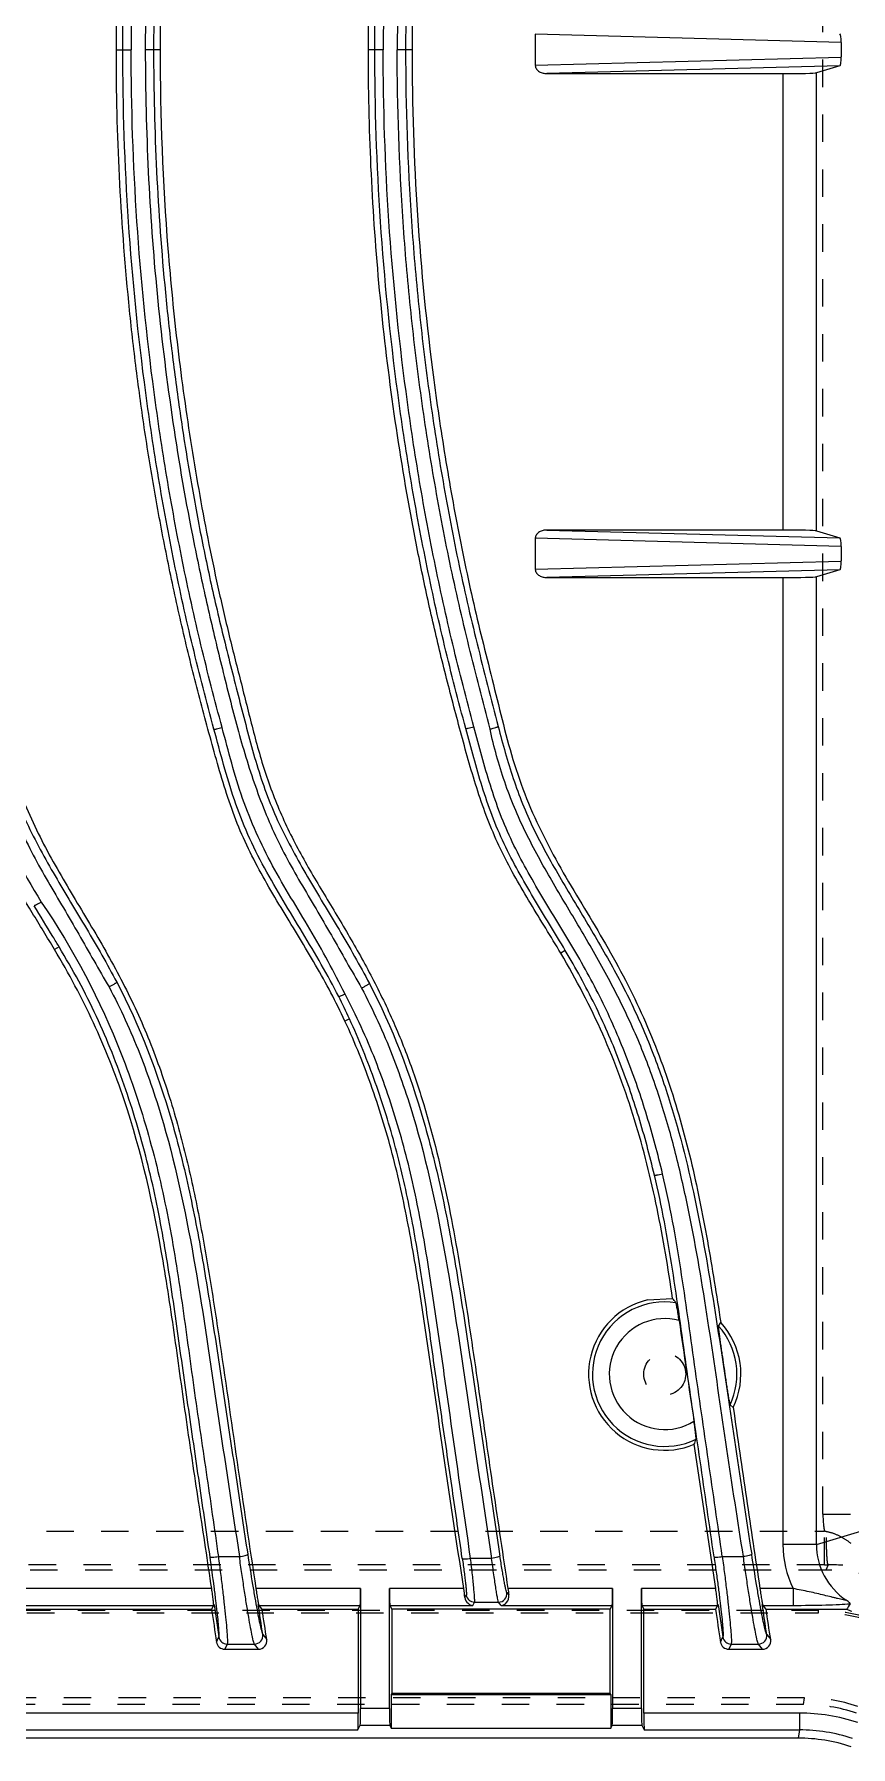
# Model space of a CAD drawing. Header units: millimetres. Extents: x 547 to 3706, y -10485 to 2068.
# Drawn here: x 1399.1 to 1447.7, y 1499.8 to 1601.8 of the extents above; entities that cross this region are included whole.
import ezdxf

# ---------------------------------------------------------------- set-up
doc = ezdxf.new("R2010")
doc.units = ezdxf.units.MM
doc.header["$LTSCALE"] = 16.335
doc.linetypes.add('HIDDEN', pattern=[0.2, 0.1, -0.1])
doc.layers.get('0').update_dxf_attribs({"linetype": 'CONTINUOUS'})
doc.layers.add('DEFAULT_2', color=8, linetype='HIDDEN')

msp = doc.modelspace()

# ---------------------------------------------------------------- linework, layer by layer
at = {"color": 7, "linetype": 'Continuous'}
for p, q in [((1447.169, 1601.27), (1428.964, 1601.759)), ((1428.964, 1601.759), (1428.964, 1599.914)), ((1404.025, 1600.836), (1404.91, 1600.837)), ((1406.629, 1600.837), (1405.744, 1600.837)), ((1419.91, 1600.837), (1419.025, 1600.837)), ((1421.629, 1600.837), (1420.744, 1600.837)), ((1447.169, 1601.27), (1447.169, 1600.411)), ((1428.964, 1599.914), (1447.169, 1600.403)), ((1447.101, 1599.892), (1429.65, 1599.423)), ((1447.101, 1599.892), (1445.695, 1599.471)), ((1445.695, 1572.202), (1445.695, 1599.471)), ((1429.65, 1599.423), (1443.703, 1599.423)), ((1443.703, 1599.423), (1443.703, 1572.25)), ((1443.703, 1572.25), (1429.65, 1572.25)), ((1429.65, 1572.25), (1447.101, 1571.782)), ((1445.695, 1572.202), (1447.101, 1571.782)), ((1447.169, 1571.27), (1428.964, 1571.759)), ((1428.964, 1571.759), (1428.964, 1569.914)), ((1447.169, 1571.27), (1447.169, 1570.411)), ((1428.964, 1569.914), (1447.169, 1570.403)), ((1447.101, 1569.892), (1429.65, 1569.423)), ((1447.101, 1569.892), (1445.695, 1569.471)), ((1429.65, 1569.423), (1443.703, 1569.423)), ((1443.703, 1569.423), (1443.703, 1511.871)), ((1445.695, 1511.871), (1445.695, 1569.471)), ((1400.62, 1547.437), (1400.351, 1547.277)), ((1430.75, 1547.218), (1430.481, 1547.059)), ((1417.903, 1543.151), (1417.631, 1543.023)), ((1435.636, 1526.42), (1437.139, 1526.514)), ((1439.876, 1524.868), (1440.002, 1525.077)), ((1440.744, 1520.023), (1440.564, 1520.186)), ((1439.702, 1509.237), (1438.423, 1517.827)), ((1445.695, 1511.871), (1443.703, 1511.871)), ((1445.695, 1511.871), (1448.349, 1512.663)), ((1410.097, 1511.14), (1411.351, 1511.14)), ((1426.366, 1511.037), (1425.111, 1511.037)), ((1440.097, 1511.14), (1441.351, 1511.14)), ((1409.702, 1509.237), (1397.332, 1509.237)), ((1418.566, 1509.237), (1412.332, 1509.237)), ((1418.566, 1509.237), (1418.566, 1502.108)), ((1424.702, 1509.237), (1420.284, 1509.237)), ((1420.284, 1502.108), (1420.284, 1509.237)), ((1424.776, 1508.707), (1424.856, 1508.86)), ((1427.268, 1509.007), (1427.391, 1508.858)), ((1433.566, 1509.237), (1427.332, 1509.237)), ((1433.566, 1509.237), (1433.566, 1502.108)), ((1439.702, 1509.237), (1435.284, 1509.237)), ((1435.284, 1502.108), (1435.284, 1509.237)), ((1444.314, 1509.237), (1442.332, 1509.237)), ((1444.314, 1509.237), (1444.314, 1508.239)), ((1397.514, 1508.239), (1409.817, 1508.239)), ((1397.707, 1508.005), (1409.695, 1508.005)), ((1409.844, 1508.289), (1409.695, 1508.005)), ((1409.844, 1508.289), (1410.129, 1506.361)), ((1412.707, 1508.005), (1412.474, 1508.288)), ((1412.514, 1508.239), (1418.542, 1508.239)), ((1412.707, 1508.005), (1418.425, 1508.005)), ((1418.425, 1508.005), (1418.542, 1508.239)), ((1418.425, 1508.005), (1418.425, 1501.825)), ((1420.308, 1508.239), (1425.248, 1508.239)), ((1420.308, 1508.239), (1420.425, 1508.005)), ((1433.425, 1508.005), (1420.425, 1508.005)), ((1420.425, 1508.005), (1420.425, 1503.002)), ((1425.248, 1508.239), (1425.35, 1508.434)), ((1425.35, 1508.434), (1426.774, 1508.434)), ((1426.935, 1508.239), (1426.774, 1508.434)), ((1426.935, 1508.239), (1433.542, 1508.239)), ((1433.425, 1508.005), (1433.542, 1508.239)), ((1433.425, 1503.002), (1433.425, 1508.005)), ((1435.308, 1508.239), (1439.817, 1508.239)), ((1435.308, 1508.239), (1435.425, 1508.005)), ((1435.425, 1508.005), (1439.695, 1508.005)), ((1435.425, 1501.825), (1435.425, 1508.005)), ((1439.844, 1508.289), (1439.695, 1508.005)), ((1439.844, 1508.289), (1440.129, 1506.361)), ((1442.707, 1508.005), (1442.474, 1508.288)), ((1442.514, 1508.239), (1444.314, 1508.239)), ((1442.707, 1508.005), (1447.509, 1508.005)), ((1409.984, 1506.057), (1410.129, 1506.361)), ((1410.623, 1505.934), (1410.478, 1505.631)), ((1410.623, 1505.934), (1412.245, 1505.934)), ((1412.481, 1505.631), (1412.245, 1505.934)), ((1412.739, 1506.507), (1412.975, 1506.204)), ((1439.984, 1506.057), (1440.129, 1506.361)), ((1440.623, 1505.934), (1440.478, 1505.631)), ((1440.623, 1505.934), (1442.245, 1505.934)), ((1442.481, 1505.631), (1442.245, 1505.934)), ((1442.739, 1506.507), (1442.975, 1506.204)), ((1410.478, 1505.631), (1412.481, 1505.631)), ((1440.478, 1505.631), (1442.481, 1505.631)), ((1420.425, 1503.002), (1420.394, 1502.939)), ((1420.394, 1502.939), (1433.456, 1502.939)), ((1420.394, 1502.939), (1420.394, 1500.939)), ((1433.425, 1503.002), (1420.425, 1503.002)), ((1433.456, 1502.939), (1433.425, 1503.002)), ((1433.456, 1502.939), (1433.456, 1500.939)), ((1418.425, 1501.825), (1242.425, 1501.825)), ((1420.284, 1502.108), (1418.566, 1502.108)), ((1435.284, 1502.108), (1433.566, 1502.108)), ((1444.686, 1501.825), (1435.425, 1501.825)), ((1444.686, 1501.825), (1444.686, 1500.827)), ((1242.45, 1500.827), (1418.4, 1500.827)), ((1418.4, 1500.827), (1418.542, 1501.11)), ((1418.542, 1501.11), (1420.308, 1501.11)), ((1420.308, 1501.11), (1420.394, 1500.939)), ((1420.394, 1500.939), (1433.456, 1500.939)), ((1433.456, 1500.939), (1433.542, 1501.11)), ((1433.542, 1501.11), (1435.308, 1501.11)), ((1435.308, 1501.11), (1435.45, 1500.827)), ((1435.45, 1500.827), (1444.686, 1500.827)), ((1444.686, 1500.827), (1444.607, 1500.337)), ((1444.607, 1500.337), (1221.848, 1500.337))]:
    msp.add_line(p, q, dxfattribs=at)
for centre, radius, start, end in [((1380.328, 1525.843), 41.371, 24.73149, 26.77943), ((1436.668, 1522.006), 4.533, 103.16279, 292.78659), ((1436.668, 1522.006), 4.3, 81.07069, 295.73618), ((1423.188, 1515.833), 17.571, 36.37425, 37.43804), ((1436.668, 1522.006), 3.301, 74.96929, 301.82499), ((3039.311, 1758.582), 1618.7, 188.289928, 188.504351), ((1436.668, 1522.006), 4.533, 334.05756, 42.65707), ((1436.668, 1522.006), 4.3, 334.96403, 41.74042), ((1421.307, 1524.23), 18.275, 339.48858, 340.50975), ((1449.676, 1511.871), 5.973, 179.99126, 206.15471), ((1449.669, 1511.868), 3.974, 179.94778, 236.50788), ((1400.75, 1505.657), 24.219, 7.23377, 8.50073), ((1425.351, 1508.935), 0.501, 188.56488, 269.92212), ((1426.773, 1508.935), 0.501, 270.13634, 8.33659), ((1455.076, 1513.388), 28.053, 188.50818, 189.29203), ((1410.478, 1506.13), 0.499, 188.38503, 270.00048), ((1410.624, 1506.436), 0.501, 188.59791, 269.92975), ((1412.244, 1506.436), 0.501, 270.13867, 8.11568), ((1440.478, 1506.13), 0.499, 188.39383, 270.00609), ((1440.624, 1506.436), 0.501, 188.59791, 269.92975), ((1442.244, 1506.436), 0.501, 270.14019, 8.25436), ((1444.675, 1490.77), 11.056, 71.62431, 89.94074), ((1444.676, 1490.779), 10.048, 71.62181, 89.94324)]:
    msp.add_arc(centre, radius, start, end, dxfattribs=at)
for centre, major_axis, ratio, start_param, end_param in [((1447.1, 1601.282), (-0.002, 0.5), 0.1375802, -1.5941581, -0.0416369), ((1443.703, 1599.475), (2, 0), 0.0261859, -1.5707963, -0.0872665), ((1443.703, 1572.198), (2, 0), 0.0261859, 0.0872665, 1.5707963), ((1447.1, 1571.282), (-0.002, 0.5), 0.1375802, -1.5941581, -0.0416369), ((1443.703, 1569.475), (2, 0), 0.0261859, -1.5707963, -0.0872665), ((1418.54, 1509.237), (0, 1), 0.0261859, -3.0892328, -1.5707963), ((1420.31, 1509.237), (0, 1), 0.0261859, 1.5707963, 3.0892328), ((1433.54, 1509.237), (0, 1), 0.0261859, -3.0892328, -1.5707963), ((1435.31, 1509.237), (0, 1), 0.0261859, 1.5707963, 3.0892328), ((6595.795, 2279.923), (4124.678, 3238.736), 0.9991931, 2.6233469, 2.6237227), ((-226.329, 1263.445), (1641.435, -228.537), 0.9993382, 0.2855373, 0.286637), ((6625.795, 2279.923), (4124.678, 3238.736), 0.9991931, 2.6233469, 2.6237227), ((-196.329, 1263.445), (1641.435, -228.537), 0.9993382, 0.2855373, 0.286637), ((1461.329, 1515.344), (13.864, 7.769), 0.1266314, 2.8687317, 2.9645303), ((1449.078, 1511.692), (-3.849, -1.147), 0.9958587, 0.8806554, 0.9573873), ((1418.399, 1501.825), (0, 1), 0.0261859, -3.0892328, -1.5707963), ((1418.54, 1502.108), (0, 1), 0.0261859, -3.0892328, -1.5707963), ((1420.31, 1502.108), (0, 1), 0.0261859, 1.5707963, 3.0892328), ((1433.54, 1502.108), (0, 1), 0.0261859, -3.0892328, -1.5707963), ((1435.31, 1502.108), (0, 1), 0.0261859, 1.5707963, 3.0892328), ((1435.451, 1501.825), (0, 1), 0.0261859, 1.5707963, 3.0892328), ((1444.602, 1490.323), (1.604, 9.885), 0.9985935, -0.1606529, 0.1606529)]:
    msp.add_ellipse(centre, major_axis=major_axis, ratio=ratio, start_param=start_param, end_param=end_param, dxfattribs=at)
for points, knots in [([(1427.332, 1692.436), (1427.039, 1690.481), (1426.451, 1686.574), (1425.611, 1680.706), (1424.897, 1675.817), (1424.251, 1671.918), (1423.52, 1668.035), (1422.561, 1664.194), (1421.277, 1660.454), (1420.11, 1657.725), (1418.752, 1655.089), (1417.259, 1652.526), (1415.714, 1649.997), (1414.512, 1647.835), (1413.694, 1646.035), (1413.15, 1644.654), (1412.684, 1643.246), (1412.284, 1641.818), (1411.92, 1640.382), (1411.437, 1638.465), (1410.825, 1636.072), (1410.143, 1633.188), (1409.528, 1630.288), (1408.982, 1627.374), (1408.325, 1623.477), (1407.641, 1618.584), (1406.863, 1610.718), (1406.629, 1604.788), (1406.629, 1600.837)], [0, 0, 0, 0, 0.0624981, 0.1249962, 0.1874941, 0.2187435, 0.2499951, 0.3124799, 0.343738, 0.3749893, 0.4062459, 0.4374932, 0.468754, 0.5000005, 0.5156417, 0.5312811, 0.5469063, 0.5625299, 0.5781628, 0.5937942, 0.625041, 0.656289, 0.6875397, 0.7187893, 0.750039, 0.8125353, 0.8750316, 1, 1, 1, 1]), ([(1440.002, 1676.596), (1439.754, 1674.972), (1439.239, 1671.728), (1438.276, 1666.893), (1436.937, 1662.145), (1435.11, 1657.555), (1432.714, 1653.24), (1430.097, 1649.067), (1428.322, 1645.341), (1427.355, 1642.198), (1426.767, 1639.805), (1426.169, 1637.414), (1425.572, 1635.024), (1425.021, 1632.623), (1424.35, 1629.408), (1423.622, 1625.366), (1422.651, 1618.868), (1421.844, 1610.691), (1421.629, 1604.121), (1421.629, 1600.837)], [0, 0, 0, 0, 0.0625005, 0.1250016, 0.1875025, 0.2500086, 0.3125033, 0.375007, 0.4375161, 0.4687468, 0.5000216, 0.5312875, 0.56253, 0.5937767, 0.625031, 0.6875319, 0.7500324, 0.875016, 1, 1, 1, 1]), ([(1417.542, 1656.683), (1416.983, 1655.601), (1415.751, 1653.494), (1413.832, 1650.393), (1412.397, 1647.711), (1411.542, 1645.45), (1411.008, 1643.72), (1410.527, 1641.971), (1410.063, 1640.215), (1409.6, 1638.458), (1409.014, 1636.11), (1408.34, 1633.165), (1407.62, 1629.617), (1406.984, 1626.058), (1406.248, 1621.299), (1405.537, 1615.316), (1405.023, 1608.091), (1404.909, 1603.258), (1404.909, 1600.837)], [0, 0, 0, 0, 0.0629901, 0.1260996, 0.188662, 0.2197812, 0.2509698, 0.2822445, 0.3135648, 0.3448893, 0.3762007, 0.438716, 0.501088, 0.5633805, 0.6256282, 0.7501056, 0.8748018, 1, 1, 1, 1]), ([(1399.559, 1651.563), (1398.977, 1650.648), (1397.903, 1648.758), (1396.633, 1645.757), (1395.826, 1643.166), (1395.265, 1641.072), (1394.724, 1638.971), (1394.072, 1636.339), (1393.101, 1632.109), (1391.664, 1624.647), (1390.277, 1613.868), (1389.909, 1605.179), (1389.91, 1600.837)], [0, 0, 0, 0, 0.0624518, 0.1249003, 0.1873497, 0.2185822, 0.2498175, 0.3122886, 0.3747758, 0.4997789, 0.7498462, 1, 1, 1, 1]), ([(1429.559, 1651.563), (1428.977, 1650.648), (1427.903, 1648.758), (1426.633, 1645.757), (1425.826, 1643.166), (1425.265, 1641.072), (1424.724, 1638.971), (1424.072, 1636.339), (1423.101, 1632.109), (1421.664, 1624.647), (1420.277, 1613.868), (1419.909, 1605.179), (1419.91, 1600.837)], [0, 0, 0, 0, 0.0624518, 0.1249003, 0.1873497, 0.2185822, 0.2498175, 0.3122886, 0.3747758, 0.4997789, 0.7498462, 1, 1, 1, 1]), ([(1404.025, 1600.836), (1404.025, 1602.833), (1404.104, 1606.828), (1404.456, 1612.811), (1405.043, 1618.775), (1405.863, 1624.712), (1406.914, 1630.612), (1408.194, 1636.47), (1409.728, 1642.251), (1410.832, 1646.114), (1411.666, 1647.927)], [0, 0, 0, 0, 0.1250133, 0.2500259, 0.3750383, 0.5000501, 0.6250615, 0.7500719, 0.8750839, 1, 1, 1, 1]), ([(1404.41, 1600.837), (1404.41, 1602.832), (1404.487, 1606.817), (1404.836, 1612.776), (1405.414, 1618.705), (1406.222, 1624.603), (1407.257, 1630.472), (1408.308, 1635.333), (1409.156, 1638.715), (1409.668, 1640.644), (1410.179, 1642.574), (1410.717, 1644.502), (1411.368, 1646.402), (1411.757, 1647.332), (1411.967, 1647.791)], [0, 0, 0, 0, 0.1252897, 0.2501254, 0.3746973, 0.4991932, 0.623792, 0.7487318, 0.8113694, 0.8426827, 0.8739933, 0.9367429, 0.968312, 1, 1, 1, 1]), ([(1419.025, 1600.837), (1419.025, 1604.434), (1419.279, 1611.632), (1420.425, 1622.371), (1422.312, 1633.007), (1424.096, 1639.984), (1425.081, 1643.444)], [0, 0, 0, 0, 0.2499978, 0.4999971, 0.7499975, 1, 1, 1, 1]), ([(1419.41, 1600.837), (1419.41, 1604.432), (1419.661, 1611.609), (1420.605, 1620.532), (1421.73, 1627.606), (1422.586, 1632.005), (1423.367, 1635.51), (1424.003, 1638.132), (1424.694, 1640.743), (1425.154, 1642.483), (1425.4, 1643.349)], [0, 0, 0, 0, 0.2504372, 0.4997934, 0.6244661, 0.7493187, 0.8118975, 0.8745956, 0.9372949, 1, 1, 1, 1]), ([(1411.283, 1641.316), (1410.857, 1639.672), (1410.219, 1637.203), (1409.426, 1633.894), (1408.696, 1630.559), (1407.903, 1626.359), (1407.119, 1621.29), (1406.505, 1616.201), (1405.921, 1609.388), (1405.746, 1604.258), (1405.746, 1600.837)], [0, 0, 0, 0, 0.1243436, 0.186645, 0.2490979, 0.3743102, 0.4995065, 0.6245368, 0.7495374, 1, 1, 1, 1]), ([(1426.272, 1641.272), (1425.847, 1639.629), (1425.209, 1637.164), (1424.418, 1633.858), (1423.689, 1630.526), (1422.899, 1626.331), (1422.115, 1621.267), (1421.504, 1616.184), (1420.921, 1609.379), (1420.746, 1604.254), (1420.746, 1600.837)], [0, 0, 0, 0, 0.1243441, 0.1866463, 0.2491008, 0.3743147, 0.4995099, 0.6245386, 0.7495385, 1, 1, 1, 1]), ([(1411.766, 1641.162), (1411.34, 1639.521), (1410.703, 1637.058), (1409.912, 1633.759), (1409.184, 1630.437), (1408.394, 1626.255), (1407.612, 1621.207), (1407.001, 1616.138), (1406.419, 1609.354), (1406.244, 1604.244), (1406.244, 1600.837)], [0, 0, 0, 0, 0.1245872, 0.186927, 0.2493379, 0.3744763, 0.4996327, 0.6246408, 0.7496008, 1, 1, 1, 1]), ([(1426.754, 1641.118), (1426.33, 1639.479), (1425.693, 1637.019), (1424.903, 1633.723), (1424.177, 1630.405), (1423.39, 1626.227), (1422.609, 1621.185), (1421.999, 1616.122), (1421.418, 1609.344), (1421.244, 1604.24), (1421.244, 1600.837)], [0, 0, 0, 0, 0.1245899, 0.1869286, 0.2493407, 0.3744811, 0.4996368, 0.6246429, 0.7496022, 1, 1, 1, 1]), ([(1389.91, 1600.837), (1389.923, 1598.665), (1390.013, 1594.321), (1390.415, 1587.817), (1391.001, 1582.419), (1391.59, 1578.116), (1392.097, 1574.9), (1392.68, 1571.697), (1393.352, 1568.513), (1394.092, 1565.344), (1394.856, 1562.181), (1395.653, 1559.025), (1396.958, 1554.888), (1398.398, 1551.938), (1399.558, 1550.107)], [0, 0, 0, 0, 0.1251037, 0.2501823, 0.3752474, 0.4377875, 0.5003123, 0.5628028, 0.6252606, 0.6877292, 0.75024, 0.8127363, 0.8751579, 1, 1, 1, 1]), ([(1390.744, 1600.837), (1390.759, 1598.417), (1390.862, 1593.578), (1391.392, 1586.337), (1392.269, 1579.133), (1393.275, 1573.169), (1394.277, 1568.439), (1394.964, 1565.497), (1395.541, 1563.151), (1396.131, 1560.808), (1396.782, 1558.479), (1397.577, 1556.196), (1398.263, 1554.518), (1399.062, 1552.891), (1399.953, 1551.314), (1400.879, 1549.757), (1401.788, 1548.19), (1402.684, 1546.617), (1403.286, 1545.571), (1403.59, 1545.05)], [0, 0, 0, 0, 0.1251135, 0.2502091, 0.3752762, 0.5002996, 0.5627983, 0.625282, 0.6565178, 0.6877486, 0.7502134, 0.7814822, 0.8127187, 0.8439125, 0.8751291, 0.9063754, 0.9376007, 0.9688031, 1, 1, 1, 1]), ([(1391.244, 1600.837), (1391.244, 1598.424), (1391.36, 1593.607), (1391.798, 1587.605), (1392.321, 1582.832), (1392.798, 1579.265), (1393.357, 1575.71), (1394.002, 1572.167), (1394.736, 1568.634), (1395.583, 1565.115), (1396.332, 1562.191), (1396.933, 1559.857), (1397.416, 1558.132), (1397.982, 1556.447), (1398.675, 1554.811), (1399.488, 1553.221), (1400.675, 1551.122), (1402.259, 1548.527), (1403.48, 1546.415), (1404.049, 1545.331)], [0, 0, 0, 0, 0.1253654, 0.25021, 0.3125391, 0.3748459, 0.4371603, 0.4995181, 0.5619653, 0.6246223, 0.687526, 0.7188287, 0.7498405, 0.7805438, 0.8111673, 0.8420407, 0.8732664, 0.9364168, 1, 1, 1, 1]), ([(1417.631, 1543.023), (1417.105, 1544.161), (1415.921, 1546.378), (1414.27, 1549.044), (1412.98, 1551.196), (1412.08, 1552.85), (1411.287, 1554.559), (1410.645, 1556.33), (1410.104, 1558.133), (1409.597, 1559.945), (1409.112, 1561.763), (1408.479, 1564.191), (1407.746, 1567.24), (1406.966, 1570.922), (1406.276, 1574.622), (1405.676, 1578.337), (1405.167, 1582.066), (1404.612, 1587.053), (1404.149, 1593.31), (1404.025, 1598.328), (1404.025, 1600.836)], [0, 0, 0, 0, 0.0624938, 0.1249912, 0.1562401, 0.1875128, 0.2187683, 0.2500073, 0.2812832, 0.3125404, 0.343783, 0.3750317, 0.4375309, 0.5000294, 0.5625279, 0.6250265, 0.6875249, 0.7500237, 0.8750118, 1, 1, 1, 1]), ([(1409.838, 1560.393), (1409.395, 1562.03), (1408.543, 1565.322), (1407.44, 1570.309), (1406.511, 1575.344), (1405.494, 1582.095), (1404.639, 1590.592), (1404.41, 1597.42), (1404.41, 1600.837)], [0, 0, 0, 0, 0.1243122, 0.2491917, 0.3744049, 0.4995773, 0.7495661, 1, 1, 1, 1]), ([(1410.321, 1560.494), (1409.88, 1562.127), (1409.031, 1565.41), (1407.932, 1570.386), (1407.005, 1575.408), (1405.991, 1582.142), (1405.139, 1590.618), (1404.911, 1597.429), (1404.911, 1600.837)], [0, 0, 0, 0, 0.124347, 0.2492027, 0.3744151, 0.4995904, 0.7495746, 1, 1, 1, 1]), ([(1405.744, 1600.837), (1405.759, 1598.414), (1405.862, 1593.568), (1406.394, 1586.318), (1407.273, 1579.104), (1408.282, 1573.133), (1409.287, 1568.397), (1409.975, 1565.451), (1410.553, 1563.102), (1411.145, 1560.757), (1411.798, 1558.425), (1412.599, 1556.14), (1413.289, 1554.461), (1414.092, 1552.834), (1414.986, 1551.256), (1415.915, 1549.697), (1416.825, 1548.128), (1417.721, 1546.552), (1418.322, 1545.504), (1418.626, 1544.982)], [0, 0, 0, 0, 0.1251138, 0.2502097, 0.3752769, 0.5003004, 0.5627991, 0.6252826, 0.6565186, 0.6877499, 0.750214, 0.7814822, 0.8127194, 0.8439142, 0.8751307, 0.906376, 0.9376006, 0.968803, 1, 1, 1, 1]), ([(1406.244, 1600.837), (1406.244, 1598.42), (1406.36, 1593.596), (1406.799, 1587.586), (1407.324, 1582.806), (1407.803, 1579.234), (1408.364, 1575.673), (1409.01, 1572.125), (1409.747, 1568.587), (1410.596, 1565.064), (1411.346, 1562.135), (1411.949, 1559.798), (1412.434, 1558.073), (1413.005, 1556.387), (1413.703, 1554.751), (1414.521, 1553.161), (1415.711, 1551.061), (1417.297, 1548.464), (1418.518, 1546.348), (1419.085, 1545.263)], [0, 0, 0, 0, 0.1253844, 0.2502455, 0.3125823, 0.3748962, 0.4372171, 0.4995812, 0.5620353, 0.6247022, 0.6876126, 0.7189082, 0.7499067, 0.7805994, 0.8112208, 0.8420956, 0.8733177, 0.9364485, 1, 1, 1, 1]), ([(1406.629, 1600.837), (1406.629, 1596.886), (1406.863, 1590.955), (1407.641, 1583.089), (1408.325, 1578.196), (1408.982, 1574.299), (1409.528, 1571.385), (1410.143, 1568.485), (1410.825, 1565.601), (1411.437, 1563.208), (1411.92, 1561.291), (1412.284, 1559.855), (1412.684, 1558.427), (1413.15, 1557.019), (1413.694, 1555.639), (1414.512, 1553.838), (1415.714, 1551.676), (1417.259, 1549.147), (1418.752, 1546.585), (1420.11, 1543.948), (1421.277, 1541.219), (1422.561, 1537.479), (1423.52, 1533.638), (1424.251, 1529.755), (1424.897, 1525.856), (1425.611, 1520.967), (1426.451, 1515.099), (1427.039, 1511.192), (1427.332, 1509.237)], [0, 0, 0, 0, 0.1249684, 0.1874647, 0.249961, 0.2812107, 0.3124603, 0.343711, 0.374959, 0.4062058, 0.4218372, 0.4374701, 0.4530937, 0.4687189, 0.4843583, 0.4999995, 0.531246, 0.5625068, 0.5937541, 0.6250107, 0.656262, 0.6875201, 0.7500049, 0.7812565, 0.8125059, 0.8750038, 0.9375019, 1, 1, 1, 1]), ([(1430.481, 1547.059), (1429.889, 1548.055), (1428.969, 1549.531), (1427.79, 1551.528), (1426.968, 1553.062), (1426.261, 1554.652), (1425.467, 1556.832), (1424.828, 1559.063), (1424.234, 1561.304), (1423.792, 1562.985), (1423.365, 1564.671), (1422.826, 1566.925), (1422.205, 1569.756), (1421.316, 1574.306), (1420.396, 1580.03), (1419.606, 1586.942), (1419.131, 1593.882), (1419.025, 1598.519), (1419.025, 1600.837)], [0, 0, 0, 0, 0.0624942, 0.0937742, 0.125028, 0.1562625, 0.1875366, 0.250052, 0.2812982, 0.3125475, 0.343797, 0.3750465, 0.4375453, 0.5000434, 0.6250319, 0.7500212, 0.8750105, 1, 1, 1, 1]), ([(1424.826, 1560.435), (1424.384, 1562.071), (1423.535, 1565.359), (1422.434, 1570.342), (1421.507, 1575.372), (1420.491, 1582.115), (1419.638, 1590.603), (1419.41, 1597.424), (1419.41, 1600.837)], [0, 0, 0, 0, 0.1243152, 0.2491966, 0.3744101, 0.4995819, 0.7495684, 1, 1, 1, 1]), ([(1425.309, 1560.537), (1424.868, 1562.168), (1424.021, 1565.448), (1422.924, 1570.419), (1421.999, 1575.436), (1420.988, 1582.162), (1420.137, 1590.629), (1419.91, 1597.433), (1419.91, 1600.837)], [0, 0, 0, 0, 0.1243485, 0.249206, 0.3744192, 0.4995945, 0.7495768, 1, 1, 1, 1]), ([(1426.271, 1560.401), (1425.847, 1562.044), (1425.209, 1564.509), (1424.417, 1567.815), (1423.689, 1571.147), (1422.898, 1575.343), (1422.115, 1580.406), (1421.503, 1585.49), (1420.92, 1592.294), (1420.745, 1597.419), (1420.745, 1600.837)], [0, 0, 0, 0, 0.124344, 0.1866462, 0.2491007, 0.3743146, 0.4995099, 0.6245386, 0.7495385, 1, 1, 1, 1]), ([(1421.244, 1600.837), (1421.244, 1597.433), (1421.418, 1592.329), (1421.999, 1585.552), (1422.609, 1580.488), (1423.39, 1575.446), (1424.177, 1571.268), (1424.903, 1567.95), (1425.693, 1564.654), (1426.33, 1562.194), (1426.754, 1560.555)], [0, 0, 0, 0, 0.2503978, 0.3753571, 0.5003632, 0.6255189, 0.7506593, 0.8130714, 0.8754101, 1, 1, 1, 1]), ([(1421.629, 1600.837), (1421.629, 1597.552), (1421.844, 1590.982), (1422.651, 1582.805), (1423.622, 1576.307), (1424.35, 1572.266), (1425.021, 1569.05), (1425.572, 1566.649), (1426.169, 1564.259), (1426.767, 1561.868), (1427.355, 1559.475), (1428.322, 1556.332), (1430.097, 1552.606), (1432.714, 1548.433), (1435.11, 1544.118), (1436.937, 1539.528), (1438.276, 1534.78), (1439.239, 1529.945), (1439.754, 1526.701), (1440.002, 1525.077)], [0, 0, 0, 0, 0.124984, 0.2499676, 0.3124681, 0.374969, 0.4062233, 0.43747, 0.4687125, 0.4999784, 0.5312532, 0.5624839, 0.624993, 0.6874967, 0.7499914, 0.8124975, 0.8749984, 0.9374995, 1, 1, 1, 1]), ([(1428.964, 1599.905), (1428.964, 1599.829), (1429.025, 1599.676), (1429.204, 1599.525), (1429.42, 1599.441), (1429.574, 1599.423), (1429.65, 1599.423)], [0, 0, 0, 0, 0.2493665, 0.4991964, 0.7496579, 1, 1, 1, 1]), ([(1447.101, 1599.892), (1447.114, 1599.895), (1447.131, 1599.946), (1447.15, 1600.034), (1447.165, 1600.201), (1447.169, 1600.332), (1447.169, 1600.411)], [0, 0, 0, 0, 0.0752221, 0.2499127, 0.5538147, 1, 1, 1, 1]), ([(1429.65, 1572.25), (1429.574, 1572.25), (1429.42, 1572.232), (1429.204, 1572.148), (1429.025, 1571.997), (1428.964, 1571.844), (1428.964, 1571.768)], [0, 0, 0, 0, 0.2503447, 0.5008256, 0.7506864, 1, 1, 1, 1]), ([(1428.964, 1569.905), (1428.964, 1569.829), (1429.025, 1569.676), (1429.204, 1569.525), (1429.42, 1569.441), (1429.574, 1569.423), (1429.65, 1569.423)], [0, 0, 0, 0, 0.2493665, 0.4991964, 0.7496579, 1, 1, 1, 1]), ([(1447.101, 1569.892), (1447.114, 1569.895), (1447.131, 1569.946), (1447.15, 1570.034), (1447.165, 1570.201), (1447.169, 1570.332), (1447.169, 1570.411)], [0, 0, 0, 0, 0.0752221, 0.2499127, 0.5538147, 1, 1, 1, 1]), ([(1395.464, 1567.138), (1395.61, 1566.522), (1395.912, 1565.291), (1396.38, 1563.447), (1396.84, 1561.601), (1397.296, 1559.753), (1397.816, 1557.923), (1398.469, 1556.135), (1399.255, 1554.4), (1400.429, 1552.149), (1402.075, 1549.438), (1404.009, 1546.161), (1405.688, 1542.741), (1407.017, 1539.172), (1408.07, 1535.513), (1408.887, 1531.796), (1409.546, 1528.049), (1410.32, 1523.037), (1411.205, 1516.76), (1411.956, 1511.745), (1412.332, 1509.237)], [0, 0, 0, 0, 0.0312362, 0.0624766, 0.0937482, 0.1250343, 0.156269, 0.1874858, 0.2187629, 0.2500671, 0.3125585, 0.3750641, 0.4375477, 0.5000624, 0.5625643, 0.6250553, 0.687551, 0.7500406, 0.8750204, 1, 1, 1, 1]), ([(1400.351, 1547.277), (1399.911, 1548.012), (1399.011, 1549.469), (1397.693, 1551.675), (1396.716, 1553.584), (1396.058, 1555.166), (1395.635, 1556.38), (1395.257, 1557.608), (1394.785, 1559.255), (1394.227, 1561.322), (1393.575, 1563.807), (1393.173, 1565.472), (1392.978, 1566.306)], [0, 0, 0, 0, 0.1249887, 0.2499807, 0.3750088, 0.4375054, 0.4999979, 0.5625282, 0.6250395, 0.7500178, 0.87501, 1, 1, 1, 1]), ([(1409.838, 1560.391), (1409.841, 1560.388), (1409.858, 1560.391), (1409.886, 1560.392), (1409.932, 1560.401), (1410.021, 1560.418), (1410.152, 1560.449), (1410.263, 1560.478), (1410.32, 1560.493)], [0, 0, 0, 0, 0.0262901, 0.0867116, 0.1806149, 0.3067188, 0.6370037, 1, 1, 1, 1]), ([(1417.262, 1544.483), (1416.935, 1545.129), (1416.234, 1546.409), (1415.105, 1548.299), (1413.948, 1550.194), (1412.826, 1552.121), (1411.822, 1554.11), (1411.032, 1556.179), (1410.402, 1558.283), (1410.027, 1559.692), (1409.838, 1560.393)], [0, 0, 0, 0, 0.123109, 0.2479459, 0.3740312, 0.500581, 0.62685, 0.7522988, 0.8764777, 1, 1, 1, 1]), ([(1417.638, 1544.631), (1417.309, 1545.284), (1416.639, 1546.583), (1415.562, 1548.495), (1414.413, 1550.363), (1413.308, 1552.261), (1412.325, 1554.226), (1411.509, 1556.266), (1410.882, 1558.371), (1410.511, 1559.787), (1410.32, 1560.493)], [0, 0, 0, 0, 0.1249241, 0.2498308, 0.3747612, 0.4998255, 0.6249749, 0.7499067, 0.874889, 1, 1, 1, 1]), ([(1430.749, 1547.217), (1430.129, 1548.267), (1429.163, 1549.823), (1427.937, 1551.937), (1427.089, 1553.565), (1426.369, 1555.246), (1425.598, 1557.534), (1425.139, 1559.279), (1424.826, 1560.435)], [0, 0, 0, 0, 0.2509294, 0.3771744, 0.5032019, 0.6287443, 0.7532529, 1, 1, 1, 1]), ([(1424.827, 1560.435), (1424.83, 1560.432), (1424.846, 1560.434), (1424.874, 1560.435), (1424.92, 1560.444), (1425.009, 1560.461), (1425.141, 1560.493), (1425.251, 1560.521), (1425.309, 1560.537)], [0, 0, 0, 0, 0.0262618, 0.086635, 0.1805163, 0.306672, 0.6370848, 1, 1, 1, 1]), ([(1436.54, 1533.926), (1436.264, 1535.087), (1435.645, 1537.394), (1434.674, 1540.221), (1433.765, 1542.439), (1433.013, 1544.086), (1432.175, 1545.706), (1430.959, 1547.837), (1429.662, 1549.927), (1428.426, 1552.05), (1427.576, 1553.67), (1426.856, 1555.339), (1426.083, 1557.625), (1425.623, 1559.373), (1425.309, 1560.537)], [0, 0, 0, 0, 0.1232597, 0.2466499, 0.3086147, 0.3708991, 0.4336733, 0.4969824, 0.6244027, 0.6878769, 0.7508376, 0.8132577, 0.8754571, 1, 1, 1, 1]), ([(1426.27, 1560.401), (1426.33, 1560.416), (1426.443, 1560.447), (1426.577, 1560.486), (1426.665, 1560.515), (1426.711, 1560.531), (1426.737, 1560.544), (1426.753, 1560.55), (1426.754, 1560.555)], [0, 0, 0, 0, 0.3606169, 0.6917204, 0.8184784, 0.9129203, 0.9736768, 1, 1, 1, 1]), ([(1441.351, 1511.14), (1441.017, 1513.275), (1440.351, 1517.548), (1439.444, 1523.973), (1438.591, 1529.32), (1437.719, 1533.565), (1436.925, 1536.721), (1435.937, 1539.825), (1434.711, 1542.846), (1433.246, 1545.759), (1431.613, 1548.581), (1430.21, 1550.907), (1429.138, 1552.798), (1428.382, 1554.243), (1427.705, 1555.728), (1426.935, 1557.762), (1426.498, 1559.338), (1426.27, 1560.401)], [0, 0, 0, 0, 0.1245558, 0.2492498, 0.3740764, 0.4365445, 0.4990512, 0.5615877, 0.6241596, 0.6867621, 0.7493855, 0.8120246, 0.8433528, 0.8746868, 0.9060128, 0.9373503, 1, 1, 1, 1]), ([(1426.754, 1560.555), (1427.024, 1559.515), (1427.455, 1557.964), (1428.184, 1555.948), (1428.838, 1554.478), (1429.59, 1553.039), (1430.673, 1551.13), (1432.109, 1548.768), (1433.509, 1546.375), (1434.531, 1544.411), (1435.458, 1542.425), (1436.458, 1539.89), (1437.756, 1535.754), (1438.921, 1530.47), (1439.929, 1524.072), (1440.876, 1517.671), (1441.516, 1513.408), (1441.845, 1511.28)], [0, 0, 0, 0, 0.0619177, 0.0926299, 0.1234505, 0.1546109, 0.1861365, 0.2499098, 0.3139449, 0.3458018, 0.3774619, 0.4402544, 0.50266, 0.6271169, 0.7515851, 0.8758984, 1, 1, 1, 1]), ([(1399.558, 1550.107), (1399.509, 1550.078), (1399.413, 1550.023), (1399.3, 1549.96), (1399.223, 1549.921), (1399.183, 1549.902), (1399.157, 1549.894), (1399.142, 1549.889), (1399.139, 1549.891)], [0, 0, 0, 0, 0.3670049, 0.6959778, 0.8206433, 0.9131204, 0.972846, 1, 1, 1, 1]), ([(1400.619, 1547.437), (1400.498, 1547.641), (1400.006, 1548.461), (1399.508, 1549.276), (1399.139, 1549.891)], [0, 0, 0, 0, 0.2490012, 1, 1, 1, 1]), ([(1399.558, 1550.107), (1401.477, 1547.295), (1403.867, 1542.719), (1406.013, 1536.253), (1407.17, 1531.279), (1407.955, 1526.243), (1408.624, 1521.199), (1409.372, 1516.169), (1409.863, 1512.817), (1410.097, 1511.14)], [0, 0, 0, 0, 0.2504963, 0.3757801, 0.5008937, 0.625811, 0.750682, 0.8754057, 1, 1, 1, 1]), ([(1409.702, 1509.237), (1409.461, 1510.863), (1408.967, 1514.113), (1408.23, 1518.988), (1407.561, 1523.874), (1406.606, 1530.376), (1405.181, 1536.83), (1402.743, 1542.954), (1401.196, 1545.865), (1400.351, 1547.277)], [0, 0, 0, 0, 0.124972, 0.249943, 0.3749142, 0.4998847, 0.7498444, 0.8749226, 1, 1, 1, 1]), ([(1409.603, 1511.132), (1409.379, 1512.689), (1408.929, 1515.804), (1408.358, 1519.697), (1407.912, 1522.815), (1407.48, 1525.931), (1406.91, 1529.815), (1406.141, 1533.667), (1405.319, 1536.696), (1404.606, 1538.941), (1403.787, 1541.148), (1402.859, 1543.306), (1401.805, 1545.406), (1401.02, 1546.762), (1400.619, 1547.437)], [0, 0, 0, 0, 0.1251848, 0.2505008, 0.3131856, 0.3758515, 0.5009083, 0.6256321, 0.6881072, 0.7506288, 0.813089, 0.8753601, 0.937527, 1, 1, 1, 1]), ([(1437.139, 1526.514), (1436.872, 1528.306), (1436.281, 1531.883), (1434.974, 1537.167), (1433.085, 1542.278), (1431.407, 1545.501), (1430.481, 1547.059)], [0, 0, 0, 0, 0.2499879, 0.4999887, 0.750003, 1, 1, 1, 1]), ([(1436.055, 1533.858), (1435.778, 1535.019), (1435.158, 1537.328), (1433.983, 1540.723), (1432.547, 1544.047), (1431.369, 1546.166), (1430.749, 1547.217)], [0, 0, 0, 0, 0.2482651, 0.4966193, 0.7462563, 1, 1, 1, 1]), ([(1404.049, 1545.331), (1404.049, 1545.326), (1404.034, 1545.314), (1404.011, 1545.294), (1403.967, 1545.264), (1403.882, 1545.211), (1403.754, 1545.138), (1403.646, 1545.08), (1403.589, 1545.05)], [0, 0, 0, 0, 0.0277616, 0.0903284, 0.1868046, 0.3154023, 0.6472496, 1, 1, 1, 1]), ([(1403.59, 1545.05), (1404.275, 1543.76), (1405.489, 1541.097), (1407.346, 1535.558), (1408.809, 1528.404), (1410.033, 1519.763), (1410.918, 1514.014), (1411.351, 1511.14)], [0, 0, 0, 0, 0.125341, 0.250613, 0.5007287, 0.7505508, 1, 1, 1, 1]), ([(1404.049, 1545.331), (1405.42, 1542.723), (1407.007, 1538.559), (1408.417, 1532.851), (1409.226, 1528.533), (1409.903, 1524.212), (1410.546, 1519.895), (1411.19, 1515.585), (1411.624, 1512.714), (1411.845, 1511.28)], [0, 0, 0, 0, 0.2519212, 0.3777262, 0.5027324, 0.6273619, 0.7517405, 0.8759239, 1, 1, 1, 1]), ([(1417.262, 1544.483), (1417.265, 1544.481), (1417.278, 1544.483), (1417.3, 1544.488), (1417.335, 1544.5), (1417.402, 1544.525), (1417.504, 1544.571), (1417.591, 1544.611), (1417.637, 1544.634)], [0, 0, 0, 0, 0.0272755, 0.0856015, 0.1751575, 0.2950268, 0.6171903, 1, 1, 1, 1]), ([(1425.111, 1511.037), (1424.703, 1513.884), (1424.087, 1518.155), (1423.286, 1523.856), (1422.664, 1528.133), (1421.938, 1532.399), (1420.902, 1536.607), (1419.51, 1540.716), (1418.315, 1543.355), (1417.638, 1544.631)], [0, 0, 0, 0, 0.2494175, 0.3742551, 0.4992277, 0.6242609, 0.7493839, 0.8746814, 1, 1, 1, 1]), ([(1419.085, 1545.263), (1419.085, 1545.258), (1419.072, 1545.246), (1419.048, 1545.226), (1419.004, 1545.196), (1418.918, 1545.143), (1418.79, 1545.07), (1418.681, 1545.012), (1418.625, 1544.983)], [0, 0, 0, 0, 0.025653, 0.0856912, 0.1837308, 0.3154587, 0.6486073, 1, 1, 1, 1]), ([(1418.626, 1544.982), (1419.309, 1543.69), (1420.518, 1541.022), (1422.367, 1535.476), (1423.823, 1528.315), (1425.047, 1519.667), (1425.933, 1513.913), (1426.366, 1511.037)], [0, 0, 0, 0, 0.1253413, 0.2506125, 0.5007301, 0.7505517, 1, 1, 1, 1]), ([(1419.085, 1545.263), (1420.452, 1542.65), (1422.032, 1538.48), (1423.435, 1532.766), (1424.241, 1528.444), (1424.917, 1524.119), (1425.56, 1519.799), (1426.205, 1515.485), (1426.639, 1512.612), (1426.861, 1511.177)], [0, 0, 0, 0, 0.2518919, 0.3776904, 0.5027017, 0.6273375, 0.7517225, 0.8759135, 1, 1, 1, 1]), ([(1424.702, 1509.237), (1424.278, 1512.092), (1423.401, 1517.796), (1422.419, 1524.945), (1421.48, 1530.641), (1420.578, 1534.88), (1419.324, 1539.032), (1418.237, 1541.712), (1417.631, 1543.023)], [0, 0, 0, 0, 0.2499391, 0.4998587, 0.6249037, 0.7498935, 0.8749564, 1, 1, 1, 1]), ([(1424.617, 1511.029), (1424.421, 1512.395), (1424.027, 1515.129), (1423.425, 1519.229), (1422.838, 1523.331), (1422.273, 1527.428), (1421.602, 1531.489), (1420.702, 1535.483), (1419.493, 1539.387), (1418.474, 1541.914), (1417.904, 1543.151)], [0, 0, 0, 0, 0.1257044, 0.251519, 0.3774461, 0.5032296, 0.6281999, 0.752236, 0.8758879, 1, 1, 1, 1]), ([(1436.055, 1533.858), (1436.057, 1533.853), (1436.075, 1533.851), (1436.103, 1533.85), (1436.15, 1533.853), (1436.24, 1533.864), (1436.372, 1533.889), (1436.483, 1533.913), (1436.54, 1533.926)], [0, 0, 0, 0, 0.0295068, 0.0910323, 0.1851106, 0.3108047, 0.6390989, 1, 1, 1, 1]), ([(1439.602, 1511.132), (1439.329, 1513.033), (1438.779, 1516.838), (1437.941, 1522.542), (1437.17, 1528.237), (1436.496, 1532.006), (1436.055, 1533.858)], [0, 0, 0, 0, 0.2504891, 0.5012949, 0.751825, 1, 1, 1, 1]), ([(1440.097, 1511.14), (1439.823, 1513.043), (1439.273, 1516.85), (1438.435, 1522.562), (1437.662, 1528.275), (1436.984, 1532.062), (1436.54, 1533.926)], [0, 0, 0, 0, 0.2500244, 0.5003016, 0.7507581, 1, 1, 1, 1]), ([(1437.524, 1525.194), (1437.505, 1525.321), (1437.469, 1525.561), (1437.422, 1525.846), (1437.387, 1526.037), (1437.367, 1526.141), (1437.349, 1526.208), (1437.342, 1526.244), (1437.335, 1526.253)], [0, 0, 0, 0, 0.3590437, 0.6754536, 0.8025371, 0.901645, 0.9685008, 1, 1, 1, 1]), ([(1440.564, 1520.186), (1440.561, 1520.189), (1440.558, 1520.201), (1440.551, 1520.223), (1440.544, 1520.258), (1440.531, 1520.321), (1440.514, 1520.418), (1440.491, 1520.549), (1440.468, 1520.695), (1440.434, 1520.905), (1440.392, 1521.177), (1440.341, 1521.509), (1440.274, 1521.959), (1440.194, 1522.523), (1440.11, 1523.087), (1440.045, 1523.538), (1439.998, 1523.87), (1439.96, 1524.143), (1439.931, 1524.353), (1439.912, 1524.5), (1439.896, 1524.632), (1439.884, 1524.73), (1439.878, 1524.794), (1439.875, 1524.83), (1439.875, 1524.852), (1439.874, 1524.865), (1439.876, 1524.868)], [0, 0, 0, 0, 0.0023534, 0.0074319, 0.0149197, 0.0244739, 0.0485111, 0.0773318, 0.1089342, 0.142254, 0.2118243, 0.2832368, 0.3553076, 0.4999818, 0.6446537, 0.7167221, 0.788134, 0.8577047, 0.8910304, 0.9226076, 0.9514286, 0.9754933, 0.985059, 0.9925572, 0.9976433, 1, 1, 1, 1]), ([(1440.744, 1520.023), (1441.002, 1518.224), (1441.522, 1514.628), (1442.063, 1511.034), (1442.332, 1509.237)], [0, 0, 0, 0, 0.4999998, 1, 1, 1, 1]), ([(1438.535, 1518.133), (1438.539, 1518.143), (1438.535, 1518.18), (1438.533, 1518.25), (1438.521, 1518.355), (1438.5, 1518.548), (1438.462, 1518.834), (1438.428, 1519.074), (1438.409, 1519.201)], [0, 0, 0, 0, 0.0314724, 0.0982931, 0.1973727, 0.3244439, 0.6408857, 1, 1, 1, 1]), ([(1410.129, 1506.361), (1410.135, 1506.378), (1410.14, 1506.426), (1410.143, 1506.516), (1410.139, 1506.646), (1410.124, 1506.895), (1410.089, 1507.296), (1410.028, 1507.875), (1409.947, 1508.572), (1409.807, 1509.671), (1409.688, 1510.535), (1409.602, 1511.132)], [0, 0, 0, 0, 0.0109325, 0.0297483, 0.0566627, 0.0917551, 0.1854374, 0.3079325, 0.4554092, 0.6234326, 1, 1, 1, 1]), ([(1409.603, 1511.132), (1409.605, 1511.127), (1409.621, 1511.12), (1409.671, 1511.11), (1409.775, 1511.109), (1409.924, 1511.119), (1410.038, 1511.132), (1410.097, 1511.14)], [0, 0, 0, 0, 0.0335401, 0.0963653, 0.3155681, 0.6420331, 1, 1, 1, 1]), ([(1410.097, 1511.14), (1410.141, 1510.804), (1410.225, 1510.15), (1410.341, 1509.205), (1410.442, 1508.339), (1410.524, 1507.578), (1410.584, 1506.946), (1410.619, 1506.509), (1410.633, 1506.239), (1410.637, 1506.098), (1410.634, 1506.002), (1410.63, 1505.95), (1410.623, 1505.934)], [0, 0, 0, 0, 0.1944108, 0.3776945, 0.5455079, 0.6934608, 0.8160628, 0.9093525, 0.9443473, 0.9712566, 0.9898477, 1, 1, 1, 1]), ([(1411.351, 1511.14), (1411.411, 1511.15), (1411.528, 1511.17), (1411.679, 1511.205), (1411.783, 1511.237), (1411.829, 1511.262), (1411.844, 1511.274), (1411.845, 1511.28)], [0, 0, 0, 0, 0.3556673, 0.6820956, 0.9032634, 0.9669606, 1, 1, 1, 1]), ([(1412.245, 1505.934), (1412.234, 1505.95), (1412.216, 1506.001), (1412.187, 1506.097), (1412.152, 1506.238), (1412.093, 1506.508), (1412.008, 1506.945), (1411.896, 1507.578), (1411.771, 1508.339), (1411.635, 1509.205), (1411.492, 1510.15), (1411.398, 1510.804), (1411.351, 1511.14)], [0, 0, 0, 0, 0.0109125, 0.0301666, 0.0576378, 0.0931078, 0.1870544, 0.3100024, 0.4578119, 0.6249421, 0.8071049, 1, 1, 1, 1]), ([(1411.845, 1511.28), (1411.937, 1510.68), (1412.076, 1509.814), (1412.264, 1508.714), (1412.39, 1508.018), (1412.502, 1507.438), (1412.596, 1506.995), (1412.663, 1506.715), (1412.71, 1506.57), (1412.729, 1506.523), (1412.739, 1506.507)], [0, 0, 0, 0, 0.37436, 0.541579, 0.6886867, 0.8113485, 0.905747, 0.9689275, 0.9884196, 1, 1, 1, 1]), ([(1424.617, 1511.03), (1424.619, 1511.025), (1424.635, 1511.017), (1424.685, 1511.007), (1424.789, 1511.006), (1424.939, 1511.016), (1425.053, 1511.029), (1425.111, 1511.037)], [0, 0, 0, 0, 0.0316699, 0.0927106, 0.3162783, 0.6432842, 1, 1, 1, 1]), ([(1424.617, 1511.03), (1424.656, 1510.757), (1424.711, 1510.362), (1424.774, 1509.86), (1424.812, 1509.543), (1424.839, 1509.279), (1424.855, 1509.097), (1424.861, 1508.985), (1424.863, 1508.926), (1424.861, 1508.887), (1424.86, 1508.866), (1424.856, 1508.86)], [0, 0, 0, 0, 0.3784688, 0.5471213, 0.6948788, 0.817234, 0.9107085, 0.9456475, 0.9723067, 0.9904512, 1, 1, 1, 1]), ([(1425.35, 1508.434), (1425.354, 1508.442), (1425.356, 1508.467), (1425.357, 1508.514), (1425.355, 1508.583), (1425.349, 1508.718), (1425.334, 1508.936), (1425.306, 1509.252), (1425.269, 1509.633), (1425.205, 1510.235), (1425.152, 1510.71), (1425.111, 1511.037)], [0, 0, 0, 0, 0.0096968, 0.0278252, 0.0543555, 0.0891541, 0.1825456, 0.3049264, 0.4526638, 0.6213113, 1, 1, 1, 1]), ([(1426.861, 1511.177), (1426.86, 1511.171), (1426.846, 1511.159), (1426.799, 1511.134), (1426.695, 1511.102), (1426.544, 1511.068), (1426.427, 1511.047), (1426.366, 1511.037)], [0, 0, 0, 0, 0.0329075, 0.0962643, 0.3175568, 0.6449589, 1, 1, 1, 1]), ([(1426.774, 1508.434), (1426.769, 1508.442), (1426.76, 1508.466), (1426.739, 1508.543), (1426.71, 1508.695), (1426.666, 1508.936), (1426.616, 1509.251), (1426.558, 1509.632), (1426.472, 1510.234), (1426.41, 1510.709), (1426.366, 1511.037)], [0, 0, 0, 0, 0.0103921, 0.0291317, 0.0914052, 0.1853412, 0.3078242, 0.4552088, 0.6231736, 1, 1, 1, 1]), ([(1427.268, 1509.007), (1427.263, 1509.013), (1427.255, 1509.034), (1427.234, 1509.098), (1427.204, 1509.225), (1427.16, 1509.426), (1427.109, 1509.69), (1427.052, 1510.007), (1426.966, 1510.508), (1426.903, 1510.903), (1426.861, 1511.177)], [0, 0, 0, 0, 0.0104551, 0.029445, 0.0923909, 0.1866955, 0.309257, 0.4565592, 0.6242444, 1, 1, 1, 1]), ([(1439.602, 1511.132), (1439.605, 1511.128), (1439.62, 1511.12), (1439.67, 1511.11), (1439.774, 1511.109), (1439.925, 1511.119), (1440.038, 1511.132), (1440.097, 1511.14)], [0, 0, 0, 0, 0.0316726, 0.092671, 0.3162424, 0.6441913, 1, 1, 1, 1]), ([(1439.602, 1511.132), (1439.646, 1510.826), (1439.73, 1510.229), (1439.846, 1509.365), (1439.947, 1508.572), (1440.029, 1507.875), (1440.089, 1507.296), (1440.124, 1506.895), (1440.139, 1506.645), (1440.143, 1506.515), (1440.14, 1506.425), (1440.136, 1506.377), (1440.129, 1506.361)], [0, 0, 0, 0, 0.193071, 0.3765483, 0.5445863, 0.6920878, 0.8145279, 0.908147, 0.9433601, 0.9704947, 0.9893879, 1, 1, 1, 1]), ([(1440.097, 1511.14), (1440.141, 1510.805), (1440.225, 1510.151), (1440.341, 1509.207), (1440.442, 1508.341), (1440.524, 1507.579), (1440.584, 1506.946), (1440.619, 1506.509), (1440.633, 1506.239), (1440.637, 1506.098), (1440.634, 1506.002), (1440.63, 1505.95), (1440.623, 1505.934)], [0, 0, 0, 0, 0.1940228, 0.3772174, 0.545151, 0.6933998, 0.8161956, 0.9094666, 0.9444267, 0.971287, 0.9898422, 1, 1, 1, 1]), ([(1441.845, 1511.28), (1441.844, 1511.274), (1441.831, 1511.262), (1441.784, 1511.237), (1441.68, 1511.205), (1441.528, 1511.17), (1441.411, 1511.15), (1441.351, 1511.14)], [0, 0, 0, 0, 0.0313678, 0.0925322, 0.317892, 0.6472592, 1, 1, 1, 1]), ([(1442.245, 1505.934), (1442.234, 1505.95), (1442.216, 1506.001), (1442.187, 1506.097), (1442.152, 1506.238), (1442.093, 1506.508), (1442.008, 1506.945), (1441.896, 1507.578), (1441.77, 1508.339), (1441.634, 1509.205), (1441.492, 1510.15), (1441.398, 1510.804), (1441.351, 1511.14)], [0, 0, 0, 0, 0.0109093, 0.0301576, 0.0576224, 0.0930874, 0.1870365, 0.3100184, 0.4578744, 0.6249618, 0.8070752, 1, 1, 1, 1]), ([(1442.739, 1506.507), (1442.728, 1506.522), (1442.71, 1506.569), (1442.68, 1506.659), (1442.646, 1506.79), (1442.586, 1507.038), (1442.502, 1507.439), (1442.39, 1508.018), (1442.264, 1508.715), (1442.076, 1509.814), (1441.937, 1510.68), (1441.845, 1511.28)], [0, 0, 0, 0, 0.011306, 0.0308655, 0.0586029, 0.0943363, 0.1886752, 0.3113031, 0.4584489, 0.6256775, 1, 1, 1, 1]), ([(1409.817, 1508.239), (1409.821, 1508.247), (1409.818, 1508.28), (1409.817, 1508.341), (1409.807, 1508.436), (1409.794, 1508.559), (1409.776, 1508.707), (1409.746, 1508.936), (1409.721, 1509.115), (1409.702, 1509.237)], [0, 0, 0, 0, 0.0280878, 0.0909236, 0.1864536, 0.3114074, 0.4610475, 0.6303473, 1, 1, 1, 1]), ([(1412.332, 1509.237), (1412.35, 1509.114), (1412.386, 1508.885), (1412.432, 1508.615), (1412.466, 1508.436), (1412.484, 1508.34), (1412.501, 1508.279), (1412.508, 1508.247), (1412.515, 1508.239)], [0, 0, 0, 0, 0.3673287, 0.6848372, 0.8098262, 0.9060714, 0.9702277, 1, 1, 1, 1]), ([(1426.935, 1508.239), (1427.055, 1508.248), (1427.33, 1508.39), (1427.417, 1508.702), (1427.391, 1508.858)], [0, 0, 0, 0, 0.432478, 1, 1, 1, 1]), ([(1439.817, 1508.239), (1439.821, 1508.247), (1439.818, 1508.28), (1439.817, 1508.341), (1439.807, 1508.436), (1439.794, 1508.559), (1439.776, 1508.707), (1439.746, 1508.936), (1439.721, 1509.115), (1439.702, 1509.237)], [0, 0, 0, 0, 0.0280878, 0.0909236, 0.1864536, 0.3114074, 0.4610475, 0.6303473, 1, 1, 1, 1]), ([(1442.332, 1509.237), (1442.35, 1509.114), (1442.386, 1508.885), (1442.432, 1508.615), (1442.466, 1508.436), (1442.484, 1508.34), (1442.501, 1508.279), (1442.508, 1508.247), (1442.515, 1508.239)], [0, 0, 0, 0, 0.3673287, 0.6848372, 0.8098262, 0.9060714, 0.9702277, 1, 1, 1, 1]), ([(1447.476, 1508.554), (1447.472, 1508.549), (1447.449, 1508.552), (1447.414, 1508.554), (1447.359, 1508.563), (1447.266, 1508.58), (1447.132, 1508.609), (1446.957, 1508.648), (1446.77, 1508.692), (1446.503, 1508.759), (1446.154, 1508.845), (1445.72, 1508.949), (1445.265, 1509.051), (1444.795, 1509.148), (1444.476, 1509.209), (1444.314, 1509.237)], [0, 0, 0, 0, 0.0057852, 0.0179856, 0.0352641, 0.0563089, 0.106245, 0.1621296, 0.2219733, 0.2847848, 0.4165746, 0.5549207, 0.6990224, 0.8480128, 1, 1, 1, 1]), ([(1424.776, 1508.707), (1424.792, 1508.578), (1424.911, 1508.347), (1425.143, 1508.247), (1425.248, 1508.239)], [0, 0, 0, 0, 0.5524656, 1, 1, 1, 1]), ([(1444.314, 1508.239), (1444.961, 1508.24), (1445.881, 1508.249), (1447.013, 1508.289), (1447.5, 1508.317), (1447.713, 1508.335)], [0, 0, 0, 0, 0.5699899, 0.8114487, 1, 1, 1, 1]), ([(1447.713, 1508.335), (1447.718, 1508.341), (1447.699, 1508.372), (1447.658, 1508.407), (1447.578, 1508.474), (1447.514, 1508.524), (1447.476, 1508.554)], [0, 0, 0, 0, 0.0702251, 0.2483922, 0.5571947, 1, 1, 1, 1]), ([(1412.481, 1505.631), (1412.62, 1505.631), (1412.911, 1505.76), (1412.995, 1506.067), (1412.975, 1506.204)], [0, 0, 0, 0, 0.4999727, 1, 1, 1, 1]), ([(1442.481, 1505.631), (1442.62, 1505.631), (1442.911, 1505.76), (1442.995, 1506.067), (1442.975, 1506.204)], [0, 0, 0, 0, 0.499972, 1, 1, 1, 1])]:
    msp.add_open_spline(points, degree=3, knots=knots, dxfattribs=at)
for points in [[(1412.739, 1506.507), (1412.651, 1507.101), (1412.563, 1507.695), (1412.474, 1508.288)], [(1442.739, 1506.507), (1442.651, 1507.101), (1442.563, 1507.695), (1442.474, 1508.288)]]:
    msp.add_open_spline(points, degree=3, dxfattribs=at)
at = {"layer": 'DEFAULT_2', "color": 8, "linetype": 'HIDDEN'}
for p, q in [((1446.085, 1513.678), (1446.085, 1687.995)), ((1446.085, 1513.678), (1448.078, 1513.678)), ((1220.173, 1512.654), (1446.174, 1512.654)), ((1446.174, 1510.656), (1446.174, 1512.654)), ((1446.174, 1510.656), (1220.173, 1510.656)), ((1446.265, 1510.337), (1220.225, 1510.337)), ((1445.84, 1507.937), (1218.994, 1507.937)), ((1219.016, 1507.8), (1445.818, 1507.8)), ((1445.829, 1507.8), (1445.829, 1507.937)), ((1444.997, 1502.74), (1221.458, 1502.74)), ((1444.931, 1502.337), (1444.997, 1502.74)), ((1444.931, 1502.337), (1221.523, 1502.337))]:
    msp.add_line(p, q, dxfattribs=at)
msp.add_circle((1436.668, 1522.006), 1.25, dxfattribs=at)
for centre, radius, start, end in [((1452.078, 1513.679), 5.993, 180.01108, 189.85318), ((1443.178, 1494.377), 18.52, 80.33584, 80.69103), ((1446.174, 1589.25), 78.594, 269.99997, 270.16015), ((1446.265, 1500.35), 9.986, 69.26796, 90.00067)]:
    msp.add_arc(centre, radius, start, end, dxfattribs=at)
for centre, major_axis, start_param, end_param in [((1445.813, 1497.787), (-1.604, -9.885), 2.9809398, 3.3022455), ((1445.835, 1497.923), (1.604, 9.885), -0.1606529, 0.1606529), ((1444.992, 1492.726), (1.604, 9.885), 6.1225324, 6.4438382), ((1444.927, 1492.323), (-1.604, -9.885), 2.9809398, 3.3022455)]:
    msp.add_ellipse(centre, major_axis=major_axis, ratio=0.9985935, start_param=start_param, end_param=end_param, dxfattribs=at)
for points, knots in [([(1446.287, 1512.635), (1446.503, 1512.6), (1446.918, 1512.474), (1447.468, 1512.155), (1447.954, 1511.774), (1448.571, 1511.236), (1449.368, 1510.582), (1450.098, 1510.18), (1450.481, 1510.022)], [0, 0, 0, 0, 0.1317384, 0.2576571, 0.3805503, 0.5032064, 0.7504885, 1, 1, 1, 1]), ([(1446.393, 1510.657), (1446.381, 1510.669), (1446.371, 1510.731), (1446.35, 1510.846), (1446.335, 1511.037), (1446.318, 1511.288), (1446.305, 1511.592), (1446.292, 1512.047), (1446.288, 1512.398), (1446.287, 1512.635)], [0, 0, 0, 0, 0.0268288, 0.0868945, 0.182879, 0.3123246, 0.4687409, 0.6425598, 1, 1, 1, 1]), ([(1446.393, 1510.657), (1446.381, 1510.629), (1446.334, 1510.524), (1446.292, 1510.417), (1446.265, 1510.337)], [0, 0, 0, 0, 0.2632188, 1, 1, 1, 1]), ([(1450.481, 1510.022), (1450.246, 1510.095), (1449.552, 1510.295), (1448.194, 1510.567), (1447.055, 1510.659), (1446.393, 1510.657)], [0, 0, 0, 0, 0.1781969, 0.5215928, 1, 1, 1, 1])]:
    msp.add_open_spline(points, degree=3, knots=knots, dxfattribs=at)

doc.saveas('drawing.dxf')
